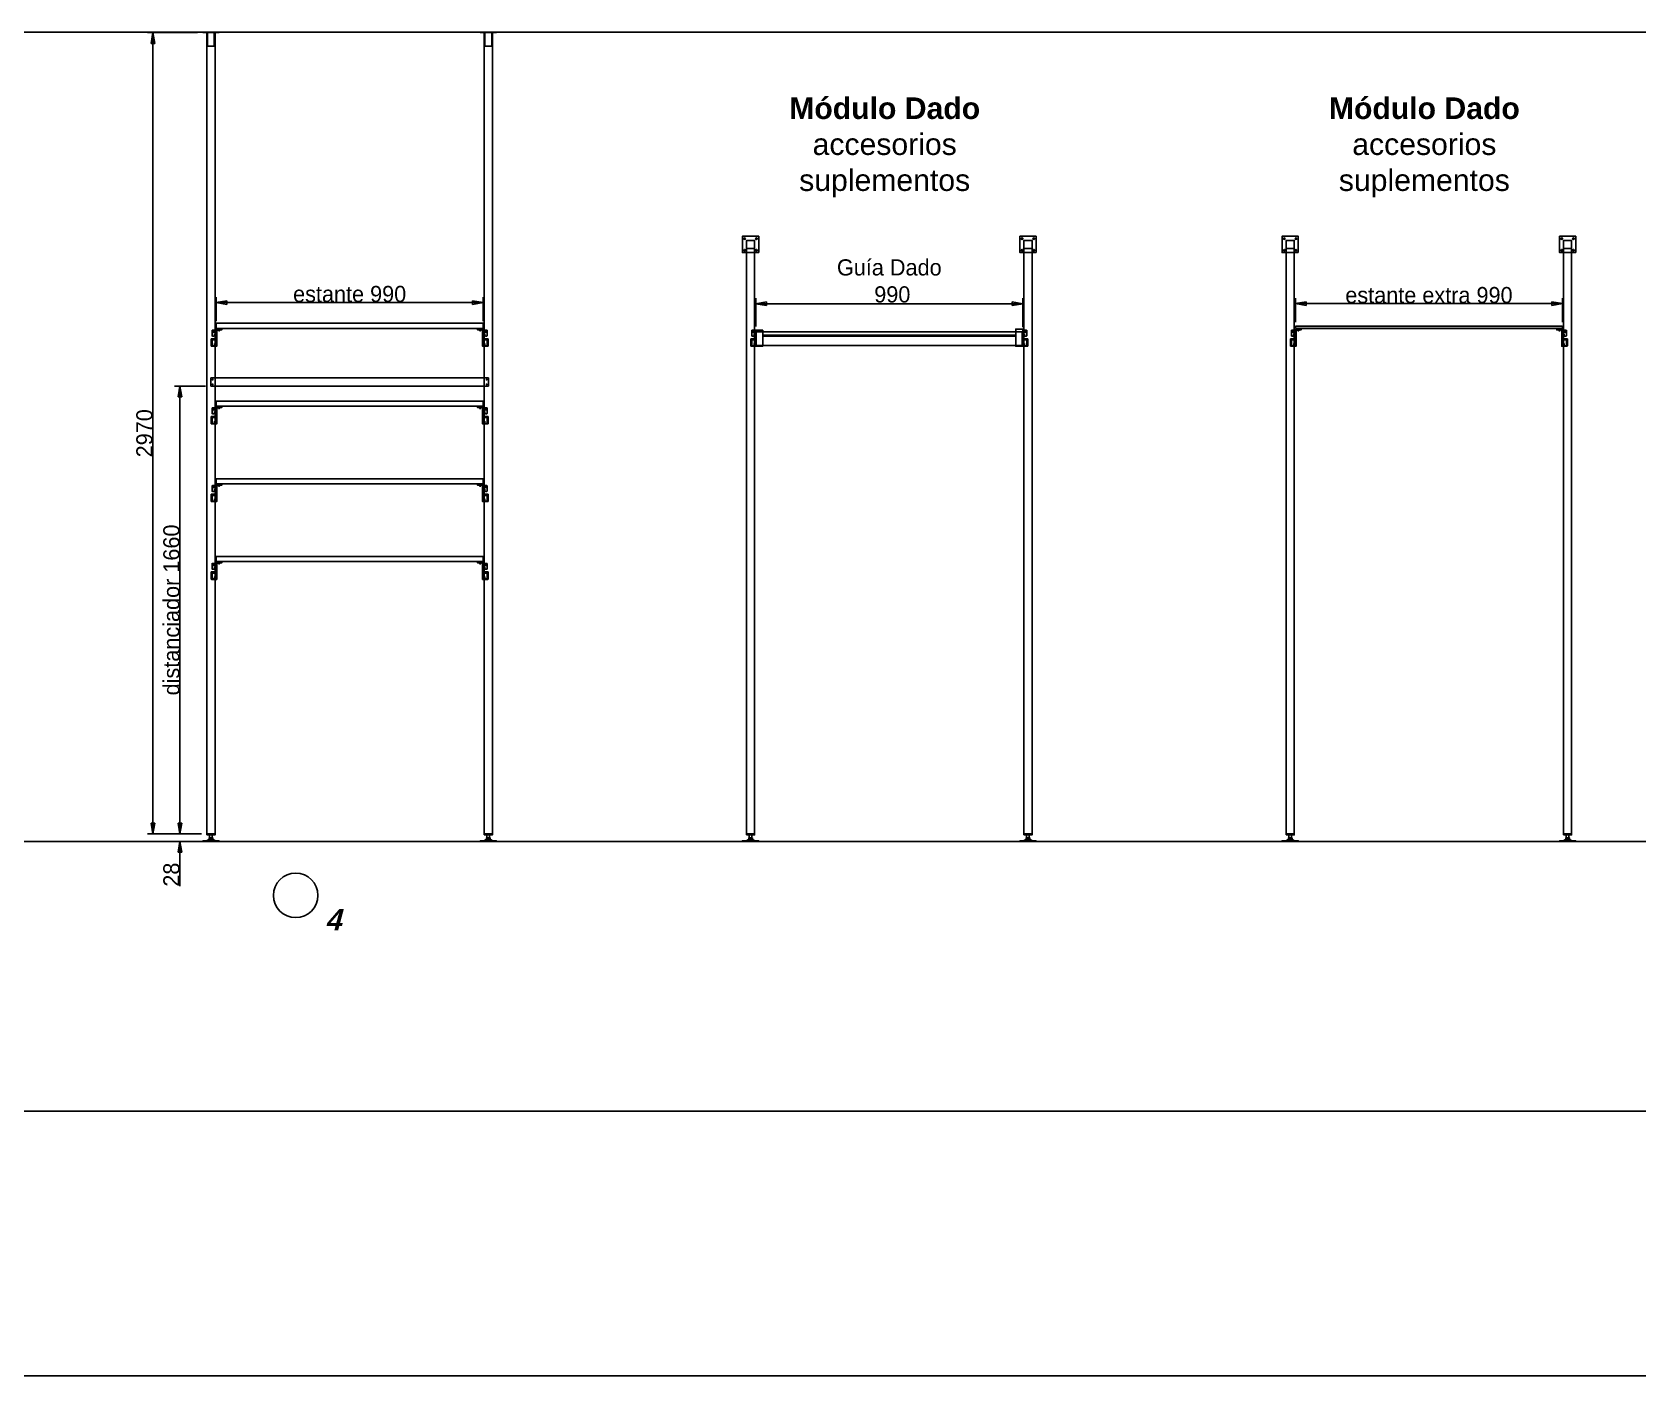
# Paper-space layout 'Jordi B.' of a CAD drawing. Header units: millimetres. Extents: x 23627 to 226976, y -18096 to 223844.
# Drawn here: x 184878 to 190829, y 111496 to 116477 of the extents above; entities that cross this region are included whole.
import ezdxf

# ---------------------------------------------------------------- set-up
doc = ezdxf.new("R2010")
doc.units = ezdxf.units.MM
doc.header["$PDMODE"] = 35
doc.header["$PDSIZE"] = 5
doc.layers.add('1001 concep color Blau Fosc', color=7, linetype='Continuous', true_color=0x003e84)
for name, color, linetype in [('Cotas bloques dinámicos PM espacio', 140, 'Continuous'), ('Ferreteria JB', 7, 'Continuous'), ('Linea Capa Color 0000 JB', 7, 'Continuous'), ('Linea Capa Color 0140 Blau Vidre JB', 140, 'Continuous'), ('Linea Capa Color 0202 Lila Parets JB', 202, 'Continuous'), ('Linea Capa Color 0253 Gris Clar JB', 253, 'Continuous')]:
    doc.layers.add(name, color=color, linetype=linetype)
doc.styles.add('Helvetica Light', font='HelveticaNeueLTCom-Th.ttf')
doc.styles.add('Jordi Ava', font='Avant Garde MEdium BT.ttf')
doc.styles.add('Stylus BT JB', font='stylu.ttf', dxfattribs={"oblique": 15})
doc.dimstyles.new('Jordi Ava 2015', dxfattribs={"dimtxt": 60, "dimasz": 40, "dimexe": 20, "dimexo": 20, "dimgap": 0.09, "dimtad": 1, "dimdec": 0, "dimzin": 0, "dimdsep": 46, "dimtxsty": 'Jordi Ava', "dimblk": 'CLOSED', "dimcen": 1.5, "dimclrd": 7, "dimclre": 7, "dimclrt": 256, "dimadec": 0, "dimazin": 0, "dimtfac": 0.05, "dimtdec": 0, "dimtofl": 0, "dimtmove": 0, "dimatfit": 3, "dimldrblk": 'CLOSED', "dimfxl": 90, "dimtolj": 1, "dimtzin": 0, "dimlwd": -1, "dimlwe": -1, "dimarcsym": 0})

# ---------------------------------------------------------------- blocks, each defined once
blk = doc.blocks.new('_Closed')
at = {"color": 0, "linetype": 'ByBlock', "lineweight": -2}
for p, q in [((-1, 0.17), (0, 0)), ((-1, 0.17), (-1, -0.17)), ((0, 0), (-1, -0.17)), ((0, 0), (-1, 0))]:
    blk.add_line(p, q, dxfattribs=at)
blk = doc.blocks.new('*D2501')
at = {"layer": 'Cotas bloques dinámicos PM espacio', "color": 7, "ltscale": 10, "transparency": 16777216}
for p, q in [((19, 1928.7), (19, 2017.6)), ((59, 1997.6), (969, 1997.6)), ((1009, 1928.7), (1009, 2017.6))]:
    blk.add_line(p, q, dxfattribs=at)
at = {"layer": 'Defpoints', "color": 0, "ltscale": 10, "transparency": 16777216}
for p in [(1009, 1997.6), (19, 1908.7), (1009, 1908.7)]:
    blk.add_point(p, dxfattribs=at)
at = {"layer": 'Cotas bloques dinámicos PM espacio', "color": 7, "ltscale": 10, "transparency": 16777216, "xscale": 40, "yscale": 40, "zscale": 40, "rotation": 180}
blk.add_blockref('_Closed', (19, 1997.6), dxfattribs=at)
at = {"layer": 'Cotas bloques dinámicos PM espacio', "color": 7, "ltscale": 10, "transparency": 16777216, "xscale": 40, "yscale": 40, "zscale": 40}
blk.add_blockref('_Closed', (1009, 1997.6), dxfattribs=at)
at = {"layer": 'Cotas bloques dinámicos PM espacio', "ltscale": 10, "transparency": 16777216, "insert": (514, 2028.9), "char_height": 60, "attachment_point": 5, "style": 'Jordi Ava'}
blk.add_mtext('\\A1;estante 990', dxfattribs=at)
blk = doc.blocks.new('PM202307281056')
at = {"layer": 'Linea Capa Color 0140 Blau Vidre JB', "ltscale": 10}
blk.add_lwpolyline([(4.9, 3), (-4.9, 3), (-4.9, 0), (-2.2, 0), (-2.2, -3.3, 1.39975), (2.3, -3.3), (2.3, 0), (4.9, 0)], format="xyb", close=True, dxfattribs=at)
blk.add_arc((0, 5.5), 5.5, 207.04632, 332.95368, dxfattribs=at)
blk = doc.blocks.new('*D2502')
at = {"layer": 'Cotas bloques dinámicos PM espacio', "color": 7, "ltscale": 10, "transparency": 16777216}
for p, q in [((-20, 1688), (-135, 1688)), ((-115, 68), (-115, 1648)), ((-35, 28), (-135, 28))]:
    blk.add_line(p, q, dxfattribs=at)
at = {"layer": 'Defpoints', "color": 0, "ltscale": 10, "transparency": 16777216}
for p in [(-115, 1688), (0, 1688), (-15, 28)]:
    blk.add_point(p, dxfattribs=at)
at = {"layer": 'Cotas bloques dinámicos PM espacio', "color": 7, "ltscale": 10, "transparency": 16777216, "xscale": 40, "yscale": 40, "zscale": 40}
for p, rotation in [((-115, 1688), 90), ((-115, 28), 270)]:
    blk.add_blockref('_Closed', p, dxfattribs=dict(at, rotation=rotation))
at = {"layer": 'Cotas bloques dinámicos PM espacio', "ltscale": 10, "transparency": 16777216, "insert": (-146.3, 858), "char_height": 60, "attachment_point": 5, "rotation": 90, "style": 'Jordi Ava'}
blk.add_mtext('\\A1;distanciador 1660', dxfattribs=at)
blk = doc.blocks.new('*D2503')
at = {"layer": 'Cotas bloques dinámicos PM espacio', "color": 7, "ltscale": 10, "transparency": 16777216}
for p, q in [((-115, 68), (-115, 108)), ((-35, 28), (-135, 28)), ((-50, 0), (-135, 0)), ((-115, -40), (-115, -166.1))]:
    blk.add_line(p, q, dxfattribs=at)
at = {"layer": 'Defpoints', "color": 0, "ltscale": 10, "transparency": 16777216}
for p in [(-115, 0), (-30, 0), (-15, 28)]:
    blk.add_point(p, dxfattribs=at)
at = {"layer": 'Cotas bloques dinámicos PM espacio', "color": 7, "ltscale": 10, "transparency": 16777216, "xscale": 40, "yscale": 40, "zscale": 40}
for p, rotation in [((-115, 28), 270), ((-115, 0), 90)]:
    blk.add_blockref('_Closed', p, dxfattribs=dict(at, rotation=rotation))
at = {"layer": 'Cotas bloques dinámicos PM espacio', "ltscale": 10, "transparency": 16777216, "insert": (-146.2, -123.1), "char_height": 60, "attachment_point": 5, "rotation": 90, "style": 'Jordi Ava'}
blk.add_mtext('\\A1;28', dxfattribs=at)
blk = doc.blocks.new('*D2504')
at = {"layer": 'Cotas bloques dinámicos PM espacio', "color": 7, "ltscale": 10, "transparency": 16777216}
for p, q in [((-50, 2998), (-235, 2998)), ((-215, 68), (-215, 2958)), ((-35, 28), (-235, 28))]:
    blk.add_line(p, q, dxfattribs=at)
at = {"layer": 'Defpoints', "color": 0, "ltscale": 10, "transparency": 16777216}
for p in [(-215, 2998), (-30, 2998), (-15, 28)]:
    blk.add_point(p, dxfattribs=at)
at = {"layer": 'Cotas bloques dinámicos PM espacio', "color": 7, "ltscale": 10, "transparency": 16777216, "xscale": 40, "yscale": 40, "zscale": 40}
for p, rotation in [((-215, 2998), 90), ((-215, 28), 270)]:
    blk.add_blockref('_Closed', p, dxfattribs=dict(at, rotation=rotation))
at = {"layer": 'Cotas bloques dinámicos PM espacio', "ltscale": 10, "transparency": 16777216, "insert": (-246.3, 1513), "char_height": 60, "attachment_point": 5, "rotation": 90, "style": 'Jordi Ava'}
blk.add_mtext('\\A1;2970', dxfattribs=at)
blk = doc.blocks.new('*U784')
at = {"layer": 'Linea Capa Color 0202 Lila Parets JB', "ltscale": 10}
for p, q in [((64496.7, 3000), (0, 3000)), ((64496.7, 0), (700, 0))]:
    blk.add_line(p, q, dxfattribs=at)
blk = doc.blocks.new('PM202308170910')
at = {"layer": 'Linea Capa Color 0202 Lila Parets JB', "ltscale": 10}
blk.add_line((-514, 0), (514, 0), dxfattribs=at)
at = {"layer": 'Linea Capa Color 0253 Gris Clar JB', "ltscale": 10}
for points in [[(-484, 2183), (-544, 2183), (-544, 2243), (-484, 2243)], [(-529, 2228), (-499, 2228), (-499, 28), (-529, 28)], [(-499, 2198), (-529, 2198), (-529, 2228), (-499, 2228)], [(544, 2183), (484, 2183), (484, 2243), (544, 2243)], [(499, 2228), (529, 2228), (529, 28), (499, 28)], [(529, 2198), (499, 2198), (499, 2228), (529, 2228)], [(-544, 0), (-484, 0), (-484, 2.5), (-544, 2.5)], [(-529, 24), (-499, 24), (-499, 28), (-529, 28)], [(-507, 9), (-521, 9), (-529, 2.5), (-499, 2.5)], [(-521, 9), (-507, 9), (-507, 13), (-521, 13)], [(-509, 13), (-509, 24), (-519, 24), (-519, 13)], [(484, 0), (544, 0), (544, 2.5), (484, 2.5)], [(499, 24), (529, 24), (529, 28), (499, 28)], [(521, 9), (507, 9), (499, 2.5), (529, 2.5)], [(507, 9), (521, 9), (521, 13), (507, 13)], [(519, 13), (519, 24), (509, 24), (509, 13)]]:
    blk.add_lwpolyline(points, close=True, dxfattribs=at)
for centre in [(-535.6, 2234.6), (-492.3, 2234.6), (492.3, 2234.6), (535.6, 2234.6), (-535.6, 2191.4), (-492.3, 2191.4), (492.3, 2191.4), (535.6, 2191.4)]:
    blk.add_circle(centre, 3, dxfattribs=at)
at = {"layer": '1001 concep color Blau Fosc', "insert": (-17, 2572.5), "char_height": 80, "width": 990, "attachment_point": 5, "style": 'Helvetica Light'}
blk.add_mtext('{\\fHelveticaNeueLT Com 35 Th|b1|i0|c0|p34;Módulo Dado}\\Paccesorios suplementos', dxfattribs=at)
blk = doc.blocks.new('*D1474')
at = {"layer": 'Cotas bloques dinámicos PM espacio', "color": 7, "ltscale": 10, "transparency": 16777216}
for p, q in [((4, 73.3), (4, 177.8)), ((44, 157.8), (954, 157.8)), ((994, 71.3), (994, 177.8))]:
    blk.add_line(p, q, dxfattribs=at)
at = {"layer": 'Defpoints', "color": 0, "ltscale": 10, "transparency": 16777216}
for p in [(994, 157.8), (4, 53.3), (994, 51.3)]:
    blk.add_point(p, dxfattribs=at)
at = {"layer": 'Cotas bloques dinámicos PM espacio', "color": 7, "ltscale": 10, "transparency": 16777216, "xscale": 40, "yscale": 40, "zscale": 40, "rotation": 180}
blk.add_blockref('_Closed', (4, 157.8), dxfattribs=at)
at = {"layer": 'Cotas bloques dinámicos PM espacio', "color": 7, "ltscale": 10, "transparency": 16777216, "xscale": 40, "yscale": 40, "zscale": 40}
blk.add_blockref('_Closed', (994, 157.8), dxfattribs=at)
at = {"layer": 'Cotas bloques dinámicos PM espacio', "ltscale": 10, "transparency": 16777216, "insert": (499, 241.8), "char_height": 60, "attachment_point": 5, "style": 'Jordi Ava'}
blk.add_mtext('\\A1;Guía Dado\\P 990', dxfattribs=at)
blk = doc.blocks.new('*D1469')
at = {"layer": 'Cotas bloques dinámicos PM espacio', "color": 7, "ltscale": 10, "transparency": 16777216}
for p, q in [((4, 89), (4, 178)), ((44, 158), (954, 158)), ((994, 89), (994, 178))]:
    blk.add_line(p, q, dxfattribs=at)
at = {"layer": 'Defpoints', "color": 0, "ltscale": 10, "transparency": 16777216}
for p in [(994, 158), (4, 69), (994, 69)]:
    blk.add_point(p, dxfattribs=at)
at = {"layer": 'Cotas bloques dinámicos PM espacio', "color": 7, "ltscale": 10, "transparency": 16777216, "xscale": 40, "yscale": 40, "zscale": 40, "rotation": 180}
blk.add_blockref('_Closed', (4, 158), dxfattribs=at)
at = {"layer": 'Cotas bloques dinámicos PM espacio', "color": 7, "ltscale": 10, "transparency": 16777216, "xscale": 40, "yscale": 40, "zscale": 40}
blk.add_blockref('_Closed', (994, 158), dxfattribs=at)
at = {"layer": 'Cotas bloques dinámicos PM espacio', "ltscale": 10, "transparency": 16777216, "insert": (499, 189.2), "char_height": 60, "attachment_point": 5, "style": 'Jordi Ava'}
blk.add_mtext('\\A1;estante extra 990', dxfattribs=at)
blk = doc.blocks.new('*U2500')
at = {"layer": 'Cotas bloques dinámicos PM espacio', "ltscale": 10}
blk.add_circle((314, -200), 82.4, dxfattribs=at)
at = {"layer": 'Linea Capa Color 0000 JB', "ltscale": 10}
for p, q in [((30, 1898.7), (30, 1896.4)), ((997.9, 1898.7), (997.9, 1896.4)), ((15, 1688), (15, 1718)), ((30, 1610.6), (30, 1608.4)), ((997.9, 1610.6), (997.9, 1608.4)), ((30, 1322.6), (30, 1320.3)), ((997.9, 1322.6), (997.9, 1320.3)), ((30, 1034.5), (30, 1032.3)), ((997.9, 1034.5), (997.9, 1032.3))]:
    blk.add_line(p, q, dxfattribs=at)
for points in [[(-30, 2998), (30, 2998), (30, 3000), (-30, 3000)], [(-15, 2998), (15, 2998), (15, 28), (-15, 28)], [(-12.5, 2948), (12.5, 2948), (12.5, 2998), (-12.5, 2998)], [(1012.9, 2998), (1042.9, 2998), (1042.9, 28), (1012.9, 28)], [(0, 1688), (1028, 1688), (1028, 1718), (0, 1718)], [(-30, 0), (30, 0), (30, 2.5), (-30, 2.5)], [(-15, 24), (15, 24), (15, 28), (-15, 28)], [(7, 9), (-7, 9), (-15, 2.5), (15, 2.5)], [(-7, 9), (7, 9), (7, 13), (-7, 13)], [(5, 13), (5, 24), (-5, 24), (-5, 13)], [(997.9, 0), (1057.9, 0), (1057.9, 2.5), (997.9, 2.5)], [(1012.9, 24), (1042.9, 24), (1042.9, 28), (1012.9, 28)], [(1034.9, 9), (1020.9, 9), (1012.9, 2.5), (1042.9, 2.5)], [(1020.9, 9), (1034.9, 9), (1034.9, 13), (1020.9, 13)], [(1032.9, 13), (1032.9, 24), (1022.9, 24), (1022.9, 13)]]:
    blk.add_lwpolyline(points, close=True, dxfattribs=at)
at = {"layer": 'Linea Capa Color 0000 JB', "ltscale": 50}
for points in [[(997.9, 2998), (1057.9, 2998), (1057.9, 3000), (997.9, 3000)], [(1015.4, 2948), (1040.4, 2948), (1040.4, 2998), (1015.4, 2998)], [(19, 1901.7), (1009, 1901.7), (1009, 1920.7), (19, 1920.7)], [(19, 1613.6), (1009, 1613.6), (1009, 1632.6), (19, 1632.6)], [(19, 1325.6), (1009, 1325.6), (1009, 1344.6), (19, 1344.6)], [(19, 1037.6), (1009, 1037.6), (1009, 1056.6), (19, 1056.6)]]:
    blk.add_lwpolyline(points, close=True, dxfattribs=at)
at = {"layer": 'Linea Capa Color 0000 JB', "ltscale": 10}
for points in [[(19, 1863.6), (2.4, 1863.6, 0.419238), (0.4, 1861.5), (0.4, 1837.4, 0.381921), (2.4, 1835.7), (19, 1835.7)], [(19, 1893.8, -0.02839), (19, 1894.4), (19, 1894.9), (5.4, 1894.9, 0.41743), (4, 1893.4), (4, 1875, 0.410045), (5.5, 1873.4, 0.007888), (11.1, 1873.4, 0.383491), (12.6, 1874.8), (13.3, 1881.4), (15, 1881.4), (15, 1863.6), (19, 1863.6)], [(19, 1863.6), (15, 1863.6), (15, 1858.9), (5.4, 1858.9, 0.41743), (4, 1857.4), (4, 1838.9, 0.410045), (5.5, 1837.4, 0.007888), (11.1, 1837.4, 0.383491), (12.6, 1838.8), (13.3, 1845.4), (15, 1845.4), (15, 1837.4), (19, 1837.4)], [(19, 1835.7), (19, 1893.8, -0.428586), (24, 1898.7), (40, 1898.7), (40, 1896.4), (24, 1896.4, 0.414041), (21.5, 1893.8), (21.5, 1835.7)], [(1009, 1835.7), (1009, 1893.8, 0.428586), (1004, 1898.7), (987.9, 1898.7), (987.9, 1896.4), (1004, 1896.4, -0.414041), (1006.4, 1893.8), (1006.4, 1835.7)], [(1009, 1893.8, 0.02839), (1009, 1894.4), (1009, 1894.9), (1022.5, 1894.9, -0.41743), (1023.9, 1893.4), (1024, 1875, -0.410045), (1022.5, 1873.4, -0.007888), (1016.9, 1873.4, -0.383491), (1015.4, 1874.8), (1014.7, 1881.4), (1012.9, 1881.4), (1012.9, 1863.6), (1009, 1863.6)], [(1009, 1863.6), (1012.9, 1863.6), (1012.9, 1858.9), (1022.5, 1858.9, -0.41743), (1023.9, 1857.4), (1024, 1838.9, -0.410045), (1022.5, 1837.4, -0.007888), (1016.9, 1837.4, -0.383491), (1015.4, 1838.8), (1014.7, 1845.4), (1012.9, 1845.4), (1012.9, 1837.4), (1009, 1837.4)], [(1009, 1863.6), (1025.5, 1863.6, -0.419238), (1027.5, 1861.5), (1027.5, 1837.4, -0.381921), (1025.5, 1835.7), (1009, 1835.7)], [(19, 1605.8, -0.02839), (19, 1606.4), (19, 1606.9), (5.4, 1606.9, 0.41743), (4, 1605.4), (4, 1586.9, 0.410045), (5.5, 1585.4, 0.007888), (11.1, 1585.4, 0.383491), (12.6, 1586.8), (13.3, 1593.4), (15, 1593.4), (15, 1575.5), (19, 1575.5)], [(19, 1547.6), (19, 1605.8, -0.428586), (24, 1610.6), (40, 1610.6), (40, 1608.4), (24, 1608.4, 0.414041), (21.5, 1605.8), (21.5, 1547.6)], [(1009, 1547.6), (1009, 1605.8, 0.428586), (1004, 1610.6), (987.9, 1610.6), (987.9, 1608.4), (1004, 1608.4, -0.414041), (1006.4, 1605.8), (1006.4, 1547.6)], [(1009, 1605.8, 0.02839), (1009, 1606.4), (1009, 1606.9), (1022.5, 1606.9, -0.41743), (1023.9, 1605.4), (1024, 1586.9, -0.410045), (1022.5, 1585.4, -0.007888), (1016.9, 1585.4, -0.383491), (1015.4, 1586.8), (1014.7, 1593.4), (1012.9, 1593.4), (1012.9, 1575.5), (1009, 1575.5)], [(19, 1575.5), (2.4, 1575.5, 0.419238), (0.4, 1573.5), (0.4, 1549.4, 0.381921), (2.4, 1547.6), (19, 1547.6)], [(19, 1575.5), (15, 1575.5), (15, 1570.9), (5.4, 1570.9, 0.41743), (4, 1569.4), (4, 1550.9, 0.410045), (5.5, 1549.4, 0.007888), (11.1, 1549.4, 0.383491), (12.6, 1550.8), (13.3, 1557.4), (15, 1557.4), (15, 1549.4), (19, 1549.4)], [(1009, 1575.5), (1012.9, 1575.5), (1012.9, 1570.9), (1022.5, 1570.9, -0.41743), (1023.9, 1569.4), (1024, 1550.9, -0.410045), (1022.5, 1549.4, -0.007888), (1016.9, 1549.4, -0.383491), (1015.4, 1550.8), (1014.7, 1557.4), (1012.9, 1557.4), (1012.9, 1549.4), (1009, 1549.4)], [(1009, 1575.5), (1025.5, 1575.5, -0.419238), (1027.5, 1573.5), (1027.5, 1549.4, -0.381921), (1025.5, 1547.6), (1009, 1547.6)], [(19, 1317.8, -0.02839), (19, 1318.3), (19, 1318.9), (5.4, 1318.9, 0.41743), (4, 1317.4), (4, 1298.9, 0.410045), (5.5, 1297.4, 0.007888), (11.1, 1297.4, 0.383491), (12.6, 1298.8), (13.3, 1305.4), (15, 1305.4), (15, 1287.5), (19, 1287.5)], [(19, 1259.6), (19, 1317.8, -0.428586), (24, 1322.6), (40, 1322.6), (40, 1320.3), (24, 1320.3, 0.414041), (21.5, 1317.8), (21.5, 1259.6)], [(1009, 1259.6), (1009, 1317.8, 0.428586), (1004, 1322.6), (987.9, 1322.6), (987.9, 1320.3), (1004, 1320.3, -0.414041), (1006.4, 1317.8), (1006.4, 1259.6)], [(1009, 1317.8, 0.02839), (1009, 1318.3), (1009, 1318.9), (1022.5, 1318.9, -0.41743), (1023.9, 1317.4), (1024, 1298.9, -0.410045), (1022.5, 1297.4, -0.007888), (1016.9, 1297.4, -0.383491), (1015.4, 1298.8), (1014.7, 1305.4), (1012.9, 1305.4), (1012.9, 1287.5), (1009, 1287.5)], [(19, 1287.5), (2.4, 1287.5, 0.419238), (0.4, 1285.4), (0.4, 1261.4, 0.381921), (2.4, 1259.6), (19, 1259.6)], [(19, 1287.5), (15, 1287.5), (15, 1282.9), (5.4, 1282.9, 0.41743), (4, 1281.4), (4, 1262.9, 0.410045), (5.5, 1261.4, 0.007888), (11.1, 1261.4, 0.383491), (12.6, 1262.7), (13.3, 1269.4), (15, 1269.4), (15, 1261.4), (19, 1261.4)], [(1009, 1287.5), (1012.9, 1287.5), (1012.9, 1282.9), (1022.5, 1282.9, -0.41743), (1023.9, 1281.4), (1024, 1262.9, -0.410045), (1022.5, 1261.4, -0.007888), (1016.9, 1261.4, -0.383491), (1015.4, 1262.7), (1014.7, 1269.4), (1012.9, 1269.4), (1012.9, 1261.4), (1009, 1261.4)], [(1009, 1287.5), (1025.5, 1287.5, -0.419238), (1027.5, 1285.4), (1027.5, 1261.4, -0.381921), (1025.5, 1259.6), (1009, 1259.6)], [(19, 1029.7, -0.02839), (19, 1030.3), (19, 1030.8), (5.4, 1030.8, 0.41743), (4, 1029.3), (4, 1010.8, 0.410045), (5.5, 1009.3, 0.007888), (11.1, 1009.3, 0.383491), (12.6, 1010.7), (13.3, 1017.3), (15, 1017.3), (15, 999.4), (19, 999.4)], [(19, 971.5), (19, 1029.7, -0.428586), (24, 1034.5), (40, 1034.5), (40, 1032.3), (24, 1032.3, 0.414041), (21.5, 1029.7), (21.5, 971.5)], [(1009, 971.5), (1009, 1029.7, 0.428586), (1004, 1034.5), (987.9, 1034.5), (987.9, 1032.3), (1004, 1032.3, -0.414041), (1006.4, 1029.7), (1006.4, 971.5)], [(1009, 1029.7, 0.02839), (1009, 1030.3), (1009, 1030.8), (1022.5, 1030.8, -0.41743), (1023.9, 1029.3), (1024, 1010.8, -0.410045), (1022.5, 1009.3, -0.007888), (1016.9, 1009.3, -0.383491), (1015.4, 1010.7), (1014.7, 1017.3), (1012.9, 1017.3), (1012.9, 999.4), (1009, 999.4)], [(19, 999.4), (2.4, 999.4, 0.419238), (0.4, 997.4), (0.4, 973.3, 0.381921), (2.4, 971.5), (19, 971.5)], [(19, 999.4), (15, 999.4), (15, 994.8), (5.4, 994.8, 0.41743), (4, 993.3), (4, 974.8, 0.410045), (5.5, 973.3, 0.007888), (11.1, 973.3, 0.383491), (12.6, 974.7), (13.3, 981.3), (15, 981.3), (15, 973.3), (19, 973.3)], [(1009, 999.4), (1012.9, 999.4), (1012.9, 994.8), (1022.5, 994.8, -0.41743), (1023.9, 993.3), (1024, 974.8, -0.410045), (1022.5, 973.3, -0.007888), (1016.9, 973.3, -0.383491), (1015.4, 974.7), (1014.7, 981.3), (1012.9, 981.3), (1012.9, 973.3), (1009, 973.3)], [(1009, 999.4), (1025.5, 999.4, -0.419238), (1027.5, 997.4), (1027.5, 973.3, -0.381921), (1025.5, 971.5), (1009, 971.5)]]:
    blk.add_lwpolyline(points, format="xyb", close=True, dxfattribs=at)
for centre, radius in [((9.9, 1889.1), 2.26), ((1018, 1889.1), 2.26), ((6, 1712), 1.5), ((6, 1694), 1.5), ((1022, 1712), 1.5), ((1022, 1694), 1.5), ((9.9, 1601.1), 2.26), ((1018, 1601.1), 2.26), ((9.9, 1313), 2.26), ((1018, 1313), 2.26), ((9.9, 1025), 2.26), ((1018, 1025), 2.26)]:
    blk.add_circle(centre, radius, dxfattribs=at)
at = {"layer": 'Linea Capa Color 0202 Lila Parets JB', "ltscale": 50}
for p, q in [((0, 3000), (1027.9, 3000)), ((0, 0), (1027.9, 0))]:
    blk.add_line(p, q, dxfattribs=at)
at = {"layer": 'Linea Capa Color 0000 JB', "ltscale": 50}
for p in [(30, 1898.7), (30, 1610.6), (30, 1322.6), (30, 1034.5)]:
    blk.add_blockref('PM202307281056', p, dxfattribs=at)
at = {"layer": 'Linea Capa Color 0000 JB', "ltscale": 50, "xscale": -1}
for p in [(997.9, 1898.7), (997.9, 1610.6), (997.9, 1322.6), (997.9, 1034.5)]:
    blk.add_blockref('PM202307281056', p, dxfattribs=at)
at = {"layer": 'Cotas bloques dinámicos PM espacio', "ltscale": 10, "insert": (422.1, -250), "char_height": 80, "width": 102.993, "attachment_point": 1, "style": 'Stylus BT JB'}
blk.add_mtext('{\\fStylus BT|b1|i0|c0|p34;4}', dxfattribs=at)
at = {"layer": 'Cotas bloques dinámicos PM espacio', "ltscale": 10}
for base, p2, picture, middle in [((-215, 2998), (-30, 2998), '*D2504', (-246.3, 1513)), ((-115, 0), (-30, 0), '*D2503', (-146.2, -123.1))]:
    dim = blk.add_linear_dim(base=base, p1=(-15, 28), p2=p2, angle=90, dimstyle='Jordi Ava 2015', dxfattribs=at)
    dim.commit()
    dim.dimension.update_dxf_attribs({"geometry": picture, "text_midpoint": middle})
dim = blk.add_linear_dim(base=(1009, 1997.6), p1=(19, 1908.7), p2=(1009, 1908.7), text='estante <>', dimstyle='Jordi Ava 2015', dxfattribs=at)
dim.commit()
dim.dimension.update_dxf_attribs({"geometry": '*D2501', "text_midpoint": (514, 2028.9)})
dim = blk.add_linear_dim(base=(-115, 1688), p1=(-15, 28), p2=(0, 1688), angle=90, text='distanciador <>', dimstyle='Jordi Ava 2015', dxfattribs=at)
dim.commit()
dim.dimension.update_dxf_attribs({"geometry": '*D2502', "text_midpoint": (-146.3, 858)})
blk = doc.blocks.new('*U1473')
at = {"layer": 'Ferreteria JB'}
for points in [[(6, 53.3), (992, 53.3), (992, 3.3), (6, 3.3)], [(30, 41.3), (967.9, 41.3), (967.9, 37.3), (30, 37.3)]]:
    blk.add_lwpolyline(points, close=True, dxfattribs=at)
at = {"layer": 'Linea Capa Color 0000 JB', "ltscale": 50}
for points in [[(994, 0), (967.9, 0), (967.9, 63.3), (994, 63.3)], [(4, 0), (30, 0), (30, 59.3), (4, 59.3)]]:
    blk.add_lwpolyline(points, close=True, dxfattribs=at)
at = {"layer": 'Linea Capa Color 0000 JB', "ltscale": 10}
for points in [[(4, 27.9), (-12.6, 27.9, 0.419238), (-14.6, 25.9), (-14.6, 1.8, 0.381921), (-12.6, 0), (4, 0)], [(4, 58.2, -0.02839), (4, 58.7), (4, 59.3), (-9.6, 59.3, 0.41743), (-11, 57.8), (-11, 39.3, 0.410045), (-9.5, 37.8, 0.007888), (-3.9, 37.8, 0.383491), (-2.4, 39.2), (-1.7, 45.8), (0, 45.8), (0, 27.9), (4, 27.9)], [(4, 27.9), (0, 27.9), (0, 23.3), (-9.6, 23.3, 0.41743), (-11, 21.8), (-11, 3.3, 0.410045), (-9.5, 1.8, 0.007888), (-3.9, 1.8, 0.383491), (-2.4, 3.2), (-1.7, 9.8), (0, 9.8), (0, 1.8), (4, 1.8)], [(994, 58.2, 0.02839), (994, 58.7), (994, 59.3), (1007.5, 59.3, -0.41743), (1008.9, 57.8), (1009, 39.3, -0.410045), (1007.5, 37.8, -0.007888), (1001.9, 37.8, -0.383491), (1000.4, 39.2), (999.7, 45.8), (997.9, 45.8), (997.9, 27.9), (994, 27.9)], [(994, 27.9), (997.9, 27.9), (997.9, 23.3), (1007.5, 23.3, -0.41743), (1008.9, 21.8), (1009, 3.3, -0.410045), (1007.5, 1.8, -0.007888), (1001.9, 1.8, -0.383491), (1000.4, 3.2), (999.7, 9.8), (997.9, 9.8), (997.9, 1.8), (994, 1.8)], [(994, 27.9), (1010.5, 27.9, -0.419238), (1012.5, 25.9), (1012.5, 1.8, -0.381921), (1010.5, 0), (994, 0)]]:
    blk.add_lwpolyline(points, format="xyb", close=True, dxfattribs=at)
for centre in [(-5.1, 53.4), (1003, 53.4)]:
    blk.add_circle(centre, 2.26, dxfattribs=at)
at = {"layer": 'Cotas bloques dinámicos PM espacio', "ltscale": 10}
dim = blk.add_linear_dim(base=(994, 157.8), p1=(4, 53.3), p2=(994, 51.3), text='Guía Dado\\P <>', dimstyle='Jordi Ava 2015', dxfattribs=at)
dim.commit()
dim.dimension.update_dxf_attribs({"geometry": '*D1474', "text_midpoint": (499, 241.8)})
blk = doc.blocks.new('PM202309280933')
at = {"layer": 'Linea Capa Color 0000 JB', "ltscale": 50}
h = blk.add_hatch(color=256, dxfattribs=at)
h.dxf.hatch_style = 1
h.set_gradient(color1=(0, 191, 255), one_color=1, tint=1, name='SPHERICAL')
h.paths.add_polyline_path([(5, 66), (4, 67), (4, 73), (5, 74), (993, 74), (994, 73), (994, 67), (993, 66)])
at = {"layer": 'Linea Capa Color 0000 JB', "ltscale": 10}
for p, q in [((15, 63), (15, 60.7)), ((982.9, 63), (982.9, 60.7))]:
    blk.add_line(p, q, dxfattribs=at)
for points in [[(4, 0), (4, 58.2, -0.428586), (9, 63), (25, 63), (25, 60.7), (9, 60.7, 0.414041), (6.5, 58.2), (6.5, 0)], [(994, 0), (994, 58.2, 0.428586), (989, 63), (972.9, 63), (972.9, 60.7), (989, 60.7, -0.414041), (991.4, 58.2), (991.4, 0)], [(4, 27.9), (-12.6, 27.9, 0.419238), (-14.6, 25.9), (-14.6, 1.8, 0.381921), (-12.6, 0), (4, 0)], [(4, 58.2, -0.02839), (4, 58.7), (4, 59.3), (-9.6, 59.3, 0.41743), (-11, 57.8), (-11, 39.3, 0.410045), (-9.5, 37.8, 0.007888), (-3.9, 37.8, 0.383491), (-2.4, 39.2), (-1.7, 45.8), (0, 45.8), (0, 27.9), (4, 27.9)], [(4, 27.9), (0, 27.9), (0, 23.3), (-9.6, 23.3, 0.41743), (-11, 21.8), (-11, 3.3, 0.410045), (-9.5, 1.8, 0.007888), (-3.9, 1.8, 0.383491), (-2.4, 3.2), (-1.7, 9.8), (0, 9.8), (0, 1.8), (4, 1.8)], [(994, 58.2, 0.02839), (994, 58.7), (994, 59.3), (1007.5, 59.3, -0.41743), (1008.9, 57.8), (1009, 39.3, -0.410045), (1007.5, 37.8, -0.007888), (1001.9, 37.8, -0.383491), (1000.4, 39.2), (999.7, 45.8), (997.9, 45.8), (997.9, 27.9), (994, 27.9)], [(994, 27.9), (997.9, 27.9), (997.9, 23.3), (1007.5, 23.3, -0.41743), (1008.9, 21.8), (1009, 3.3, -0.410045), (1007.5, 1.8, -0.007888), (1001.9, 1.8, -0.383491), (1000.4, 3.2), (999.7, 9.8), (997.9, 9.8), (997.9, 1.8), (994, 1.8)], [(994, 27.9), (1010.5, 27.9, -0.419238), (1012.5, 25.9), (1012.5, 1.8, -0.381921), (1010.5, 0), (994, 0)]]:
    blk.add_lwpolyline(points, format="xyb", close=True, dxfattribs=at)
for centre in [(-5.1, 53.4), (1003, 53.4)]:
    blk.add_circle(centre, 2.26, dxfattribs=at)
at = {"layer": 'Linea Capa Color 0140 Blau Vidre JB', "lineweight": -3}
blk.add_lwpolyline([(5, 66), (4, 67), (4, 73), (5, 74), (993, 74), (994, 73), (994, 67), (993, 66)], close=True, dxfattribs=at)
at = {"layer": 'Linea Capa Color 0000 JB', "ltscale": 50}
blk.add_blockref('PM202307281056', (15, 63), dxfattribs=at)
at = {"layer": 'Linea Capa Color 0000 JB', "ltscale": 50, "xscale": -1}
blk.add_blockref('PM202307281056', (982.9, 63), dxfattribs=at)
at = {"layer": 'Cotas bloques dinámicos PM espacio', "ltscale": 10}
dim = blk.add_linear_dim(base=(994, 158), p1=(4, 69), p2=(994, 69), text='estante extra <>', dimstyle='Jordi Ava 2015', dxfattribs=at)
dim.commit()
dim.dimension.update_dxf_attribs({"geometry": '*D1469', "text_midpoint": (499, 189.2)})

psp = doc.layouts.new('Jordi B.')

# ---------------------------------------------------------------- linework, layer by layer
at = {"layer": 'Linea Capa Color 0202 Lila Parets JB', "ltscale": 10}
for p, q in [((224964.7, 112476.8), (160468, 112476.8)), ((226975.8, 111495.8), (162479.1, 111495.8))]:
    psp.add_line(p, q, dxfattribs=at)

# ---------------------------------------------------------------- block references
at = {"layer": 'Linea Capa Color 0000 JB'}
for name, p in [('*U784', (160468, 113476.8)), ('*U2500', (185540.6, 113476.8)), ('PM202308170910', (188054.5, 113476.8)), ('PM202308170910', (190054.5, 113476.8)), ('*U1473', (187555.6, 115312.4)), ('PM202309280933', (189555.6, 115312.4))]:
    psp.add_blockref(name, p, dxfattribs=at)

doc.saveas('drawing.dxf')
